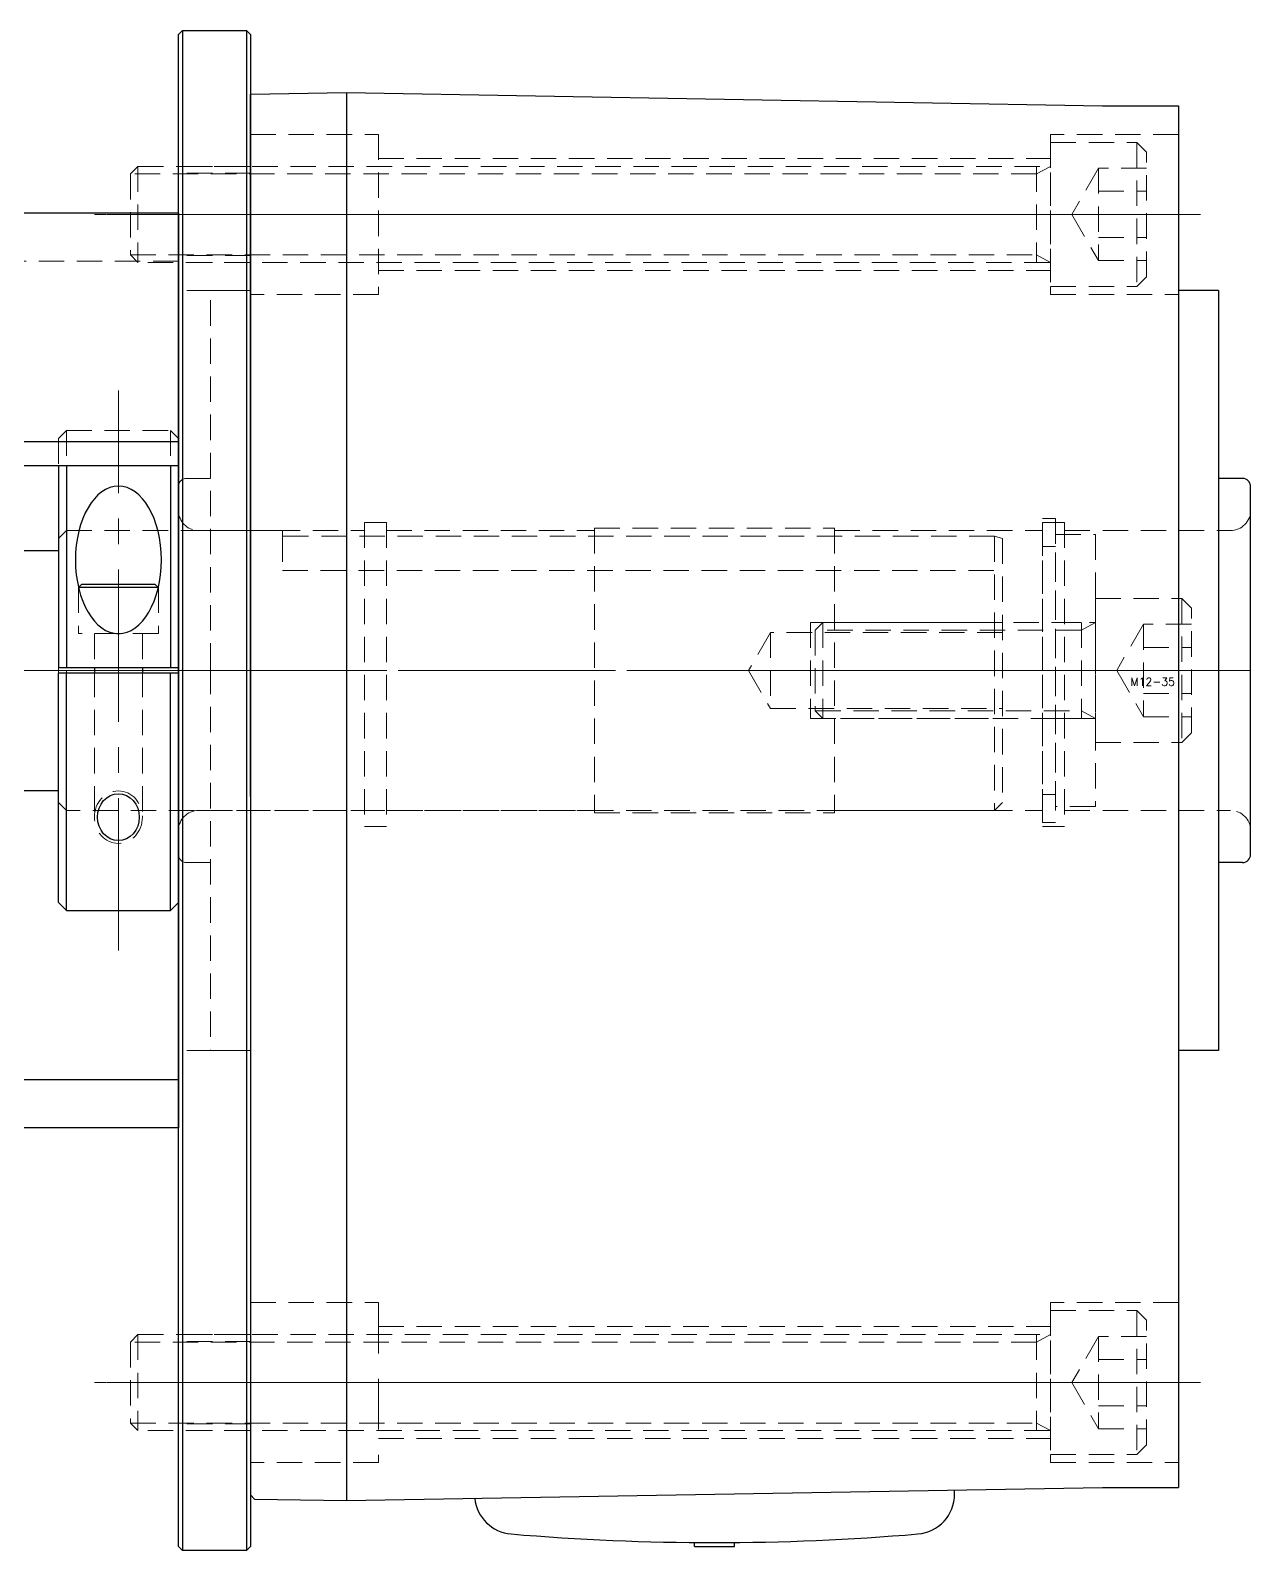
# Model space of a CAD drawing. Header units: millimetres. Extents: x 0 to 51411, y 0 to 16902.
# Drawn here: x 8171.5 to 8324, y 7674.8 to 7864.8 of the extents above; entities that cross this region are included whole.
import ezdxf

# ---------------------------------------------------------------- set-up
doc = ezdxf.new("R2010")
doc.units = ezdxf.units.MM
for name, pattern in [('CENTER2', [28.575, 19.05, -3.175, 3.175, -3.175]), ('HIDDEN', [9.525, 6.35, -3.175]), ('HIDDEN2', [4.7625, 3.175, -1.5875])]:
    doc.linetypes.add(name, pattern=pattern)
for name, color, linetype, lineweight in [('01_外形線', 7, 'Continuous', 25), ('03_かくれ線', 6, 'HIDDEN2', 13), ('04_中心線', 1, 'CENTER2', 9)]:
    doc.layers.add(name, color=color, linetype=linetype, lineweight=lineweight)
doc.styles.add('KSS_TXT', font='txt.shx', dxfattribs={"bigfont": 'extfont2.shx'})

# ---------------------------------------------------------------- blocks, each defined once
blk = doc.blocks.new('GM-SHYF-RH 0.4kW、1／160、＊＊V、60Hzc')
at = {"layer": '01_外形線', "color": 0}
for p, q in [((9, 72.01), (21, 72.22)), ((21, 72.22), (21, -15.77)), ((21, 72.22), (115.5, 70.57)), ((9, -15.77), (9, 72.01)), ((115.5, 70.57), (125, 70.57)), ((125, 70.57), (125, -15.77)), ((130, 47.5), (125, 47.5)), ((130, 47.5), (130, -47.5)), ((133, 24), (130, 24)), ((134, -23), (134, 23)), ((9, -15.77), (9, -103.05)), ((21, -15.77), (21, -103.76)), ((125, -15.77), (125, -102.11)), ((133, -24), (130, -24)), ((130, -47.5), (125, -47.5)), ((21, -103.76), (115.5, -102.11)), ((97, -102.94), (97, -102.44)), ((115.5, -102.11), (125, -102.11)), ((9, -103.05), (9.5, -103.56)), ((9.5, -103.56), (21, -103.76)), ((64.5, -109.5), (64.5, -108.99)), ((64.5, -109.5), (69.5, -109.5)), ((69.5, -109.5), (69.5, -108.99))]:
    blk.add_line(p, q, dxfattribs=at)
for centre, radius, start, end in [((133, 23), 1, 0, 90), ((133, -23), 1, 270, 0), ((42, -102.94), 5, 186.2447, 265.1386), ((92, -102.94), 5, 274.8614, 0), ((67, 191), 300, 265.1386, 270), ((67, 191), 300, 270, 274.8614)]:
    blk.add_arc(centre, radius, start, end, dxfattribs=at)
at = {"layer": '03_かくれ線'}
for p, q in [((9, 67), (25, 67)), ((25, 67), (25, 47)), ((125, 67), (109, 67)), ((109, 67), (109, 47)), ((25, 64), (109, 64)), ((25, 50), (109, 50)), ((4, 0.23), (4, 47.5)), ((4, 47.5), (9, 47.5)), ((25, 47), (9, 47)), ((109, 47), (125, 47)), ((0, -23), (0, 23)), ((1, 24), (4, 24)), ((2.5, 17.5), (23.25, 17.5)), ((23.25, 18.5), (26, 18.5)), ((23.25, 18.5), (23.25, -19.5)), ((26, 18.5), (26, -19.5)), ((26, 17.5), (52, 17.5)), ((52, 17.8), (82, 17.8)), ((52, 17.8), (52, -17.8)), ((82, 17.8), (82, -17.8)), ((82, 17.5), (108, 17.5)), ((108, 18.5), (110.75, 18.5)), ((108, 18.5), (108, -19.5)), ((110.75, 18.5), (110.75, -19.5)), ((110.75, 17.5), (131.5, 17.5)), ((4, 0.23), (4, -47.5)), ((2.5, -17.5), (23.25, -17.5)), ((26, -17.5), (52, -17.5)), ((52, -17.8), (82, -17.8)), ((82, -17.5), (108, -17.5)), ((110.75, -17.5), (131.5, -17.5)), ((23.25, -19.5), (26, -19.5)), ((108, -19.5), (110.75, -19.5)), ((1, -24), (4, -24)), ((4, -47.5), (9, -47.5)), ((9, -79), (25, -79)), ((125, -79), (109, -79)), ((109, -79), (109, -99)), ((25, -82), (109, -82)), ((25, -96), (109, -96)), ((25, -99), (9, -99)), ((109, -99), (125, -99))]:
    blk.add_line(p, q, dxfattribs=at)
at = {"layer": '03_かくれ線', "linetype": 'HIDDEN'}
blk.add_line((25, -79), (25, -99), dxfattribs=at)
at = {"layer": '03_かくれ線'}
for centre, radius, start, end in [((1, 23), 1, 90, 180), ((2.5, 20), 2.5, 180, 270), ((131.5, 20), 2.5, 270, 0), ((2.5, -20), 2.5, 90, 180), ((131.5, -20), 2.5, 0, 90), ((1, -23), 1, 180, 270)]:
    blk.add_arc(centre, radius, start, end, dxfattribs=at)
at = {"layer": '04_中心線'}
for p, q in [((6.46, 57), (127.76, 57)), ((134, 0), (0, 0)), ((6.46, -89), (127.76, -89))]:
    blk.add_line(p, q, dxfattribs=at)

msp = doc.modelspace()

# ---------------------------------------------------------------- linework, layer by layer
at = {"layer": '01_外形線'}
for p, q in [((8190.016, 7864.306), (8190.516, 7864.806)), ((8190.016, 7675.306), (8190.016, 7864.306)), ((8190.516, 7864.806), (8198.516, 7864.806)), ((8190.516, 7864.806), (8190.516, 7674.806)), ((8198.516, 7864.806), (8199.016, 7864.306)), ((8198.516, 7864.806), (8198.516, 7674.806)), ((8199.016, 7864.306), (8199.016, 7675.306)), ((8190.016, 7841.956), (8135.016, 7841.956)), ((8190.016, 7841.956), (8190.016, 7784.806)), ((8190.016, 7841.956), (8190.016, 7784.806)), ((8190.016, 7841.956), (8190.016, 7727.656)), ((8190.016, 7813.381), (8135.016, 7813.381)), ((8190.016, 7810.381), (8135.016, 7810.381)), ((8175.016, 7810.381), (8175.016, 7785.126)), ((8176.017, 7810.381), (8176.021, 7785.126)), ((8189.016, 7810.381), (8189.016, 7785.126)), ((8190.016, 7810.381), (8190.016, 7785.126)), ((8163.016, 7799.806), (8175.016, 7799.806)), ((8177.908, 7795.553), (8177.524, 7795.169)), ((8187.501, 7795.176), (8177.524, 7795.169)), ((8187.124, 7795.553), (8177.908, 7795.553)), ((8187.124, 7795.553), (8187.508, 7795.169)), ((8190.016, 7785.126), (8175.016, 7785.126)), ((8175.016, 7755.806), (8175.016, 7784.486)), ((8190.016, 7784.486), (8175.016, 7784.486)), ((8176.016, 7754.806), (8176.021, 7784.486)), ((8179.516, 7785.126), (8179.516, 7784.486)), ((8185.516, 7785.126), (8185.516, 7784.486)), ((8189.016, 7754.806), (8189.016, 7784.486)), ((8190.016, 7727.656), (8190.016, 7784.806)), ((8190.016, 7727.656), (8190.016, 7784.806)), ((8190.016, 7755.806), (8190.016, 7784.486)), ((8163.016, 7769.806), (8175.016, 7769.806)), ((8176.016, 7754.806), (8175.016, 7755.806)), ((8189.016, 7754.806), (8190.016, 7755.806)), ((8176.016, 7754.806), (8189.016, 7754.806)), ((8190.016, 7733.656), (8135.016, 7733.656)), ((8190.016, 7727.656), (8135.016, 7727.656)), ((8190.516, 7674.806), (8190.016, 7675.306)), ((8198.516, 7674.806), (8190.516, 7674.806)), ((8199.016, 7675.306), (8198.516, 7674.806))]:
    msp.add_line(p, q, dxfattribs=at)
at = {"layer": '01_外形線', "extrusion": (0, 0, -1)}
msp.add_ellipse((8182.516, 7798.629), major_axis=(0, -9.225), ratio=0.5827704, dxfattribs=at)
at = {"layer": '01_外形線'}
msp.add_ellipse((8182.516, 7766.471), major_axis=(0, -2.922), ratio=0.8936824, start_param=-3.141592653589793, end_param=3.141592653589793, dxfattribs=at)
at = {"layer": '03_かくれ線', "transparency": 33554559}
for p, q in [((8299.016, 7850.806), (8299.016, 7832.806)), ((8299.016, 7850.806), (8309.816, 7850.806)), ((8311.016, 7849.606), (8309.816, 7850.806)), ((8309.816, 7850.806), (8309.816, 7832.806)), ((8311.016, 7834.006), (8311.016, 7849.606)), ((8184.016, 7846.859), (8184.963, 7847.806)), ((8184.963, 7847.806), (8298.907, 7847.806)), ((8184.963, 7847.806), (8184.963, 7835.806)), ((8299.016, 7847.806), (8297.266, 7846.859)), ((8297.266, 7847.806), (8297.266, 7835.806)), ((8305.016, 7847.579), (8301.683, 7841.806)), ((8311.016, 7847.579), (8305.016, 7847.579)), ((8305.016, 7847.579), (8305.016, 7836.032)), ((8297.266, 7846.859), (8184.016, 7846.859)), ((8184.016, 7846.859), (8184.016, 7836.753)), ((8305.016, 7844.692), (8311.016, 7844.692)), ((8301.683, 7841.806), (8305.016, 7836.032)), ((8305.016, 7838.919), (8311.016, 7838.919)), ((8184.963, 7835.806), (8184.016, 7836.753)), ((8184.016, 7836.753), (8297.266, 7836.753)), ((8298.907, 7835.806), (8184.963, 7835.806)), ((8297.266, 7836.753), (8299.016, 7835.806)), ((8305.016, 7836.032), (8311.016, 7836.032)), ((8309.816, 7832.806), (8311.016, 7834.006)), ((8299.016, 7832.806), (8309.816, 7832.806)), ((8298.016, 7800.317), (8299.616, 7800.317)), ((8304.616, 7793.806), (8304.616, 7775.806)), ((8304.616, 7793.806), (8315.416, 7793.806)), ((8316.616, 7792.606), (8315.416, 7793.806)), ((8315.416, 7793.806), (8315.416, 7775.806)), ((8316.616, 7777.006), (8316.616, 7792.606)), ((8269.616, 7789.859), (8270.563, 7790.806)), ((8270.563, 7790.806), (8304.507, 7790.806)), ((8270.563, 7790.806), (8270.563, 7778.806)), ((8299.616, 7790.806), (8304.616, 7790.806)), ((8304.616, 7790.806), (8302.866, 7789.859)), ((8302.866, 7790.806), (8302.866, 7778.806)), ((8310.616, 7790.579), (8307.283, 7784.806)), ((8316.616, 7790.579), (8310.616, 7790.579)), ((8310.616, 7790.579), (8310.616, 7779.032)), ((8302.866, 7789.859), (8269.616, 7789.859)), ((8269.616, 7789.859), (8269.616, 7779.753)), ((8310.616, 7787.692), (8316.616, 7787.692)), ((8307.283, 7784.806), (8310.616, 7779.032)), ((8310.616, 7781.919), (8316.616, 7781.919)), ((8270.563, 7778.806), (8269.616, 7779.753)), ((8269.616, 7779.753), (8302.866, 7779.753)), ((8304.507, 7778.806), (8270.563, 7778.806)), ((8299.616, 7778.806), (8304.616, 7778.806)), ((8302.866, 7779.753), (8304.616, 7778.806)), ((8310.616, 7779.032), (8316.616, 7779.032)), ((8315.416, 7775.806), (8316.616, 7777.006)), ((8304.616, 7775.806), (8315.416, 7775.806)), ((8298.016, 7769.317), (8299.616, 7769.317)), ((8299.016, 7704.806), (8299.016, 7686.806)), ((8299.016, 7704.806), (8309.816, 7704.806)), ((8311.016, 7703.606), (8309.816, 7704.806)), ((8309.816, 7704.806), (8309.816, 7686.806)), ((8311.016, 7688.006), (8311.016, 7703.606)), ((8184.016, 7700.859), (8184.963, 7701.806)), ((8297.266, 7700.859), (8184.016, 7700.859)), ((8184.016, 7700.859), (8184.016, 7690.753)), ((8184.963, 7701.806), (8298.907, 7701.806)), ((8184.963, 7701.806), (8184.963, 7689.806)), ((8299.016, 7701.806), (8297.266, 7700.859)), ((8297.266, 7701.806), (8297.266, 7689.806)), ((8305.016, 7701.579), (8301.683, 7695.806)), ((8311.016, 7701.579), (8305.016, 7701.579)), ((8305.016, 7701.579), (8305.016, 7690.032)), ((8305.016, 7698.692), (8311.016, 7698.692)), ((8301.683, 7695.806), (8305.016, 7690.032)), ((8305.016, 7692.919), (8311.016, 7692.919)), ((8184.963, 7689.806), (8184.016, 7690.753)), ((8184.016, 7690.753), (8297.266, 7690.753)), ((8298.907, 7689.806), (8184.963, 7689.806)), ((8297.266, 7690.753), (8299.016, 7689.806)), ((8305.016, 7690.032), (8311.016, 7690.032)), ((8309.816, 7686.806), (8311.016, 7688.006)), ((8299.016, 7686.806), (8309.816, 7686.806))]:
    msp.add_line(p, q, dxfattribs=at)
at = {"layer": '03_かくれ線'}
for p, q in [((8199.016, 7847.806), (8190.016, 7847.806)), ((8199.016, 7846.956), (8190.016, 7846.956)), ((8190.016, 7835.956), (8135.016, 7835.956)), ((8199.016, 7836.656), (8190.016, 7836.656)), ((8199.016, 7835.806), (8190.016, 7835.806)), ((8199.016, 7832.306), (8190.016, 7832.306)), ((8176.016, 7814.806), (8175.016, 7813.806)), ((8176.016, 7814.806), (8189.016, 7814.806)), ((8176.016, 7814.806), (8176.017, 7810.381)), ((8189.016, 7814.806), (8189.015, 7810.381)), ((8189.016, 7814.806), (8190.016, 7813.806)), ((8175.016, 7813.806), (8175.016, 7810.381)), ((8190.016, 7813.806), (8190.016, 7810.381)), ((8176.016, 7802.306), (8175.016, 7801.306)), ((8176.016, 7767.306), (8176.016, 7802.306)), ((8176.016, 7802.306), (8203.016, 7802.306)), ((8203.016, 7801.576), (8203.016, 7802.306)), ((8203.016, 7801.576), (8203.016, 7797.306)), ((8292.016, 7801.576), (8203.016, 7801.576)), ((8292.016, 7801.576), (8293.016, 7801.306)), ((8292.016, 7801.576), (8292.016, 7767.306)), ((8175.016, 7768.306), (8175.016, 7801.306)), ((8293.016, 7801.306), (8293.016, 7768.306)), ((8203.016, 7797.306), (8293.016, 7797.306)), ((8177.524, 7795.169), (8177.524, 7789.409)), ((8187.508, 7795.169), (8187.508, 7789.409)), ((8269.016, 7790.806), (8293.016, 7790.806)), ((8269.016, 7790.806), (8269.016, 7778.806)), ((8187.508, 7789.409), (8177.524, 7789.409)), ((8179.516, 7789.409), (8179.516, 7766.471)), ((8185.516, 7789.409), (8185.516, 7766.471)), ((8264.016, 7789.556), (8261.274, 7784.806)), ((8293.016, 7789.556), (8264.016, 7789.556)), ((8264.016, 7789.556), (8264.016, 7780.056)), ((8179.516, 7785.126), (8179.516, 7784.486)), ((8185.516, 7785.126), (8185.516, 7784.486)), ((8261.274, 7784.806), (8264.016, 7780.056)), ((8264.016, 7780.056), (8293.016, 7780.056)), ((8269.016, 7778.806), (8293.016, 7778.806)), ((8176.016, 7767.306), (8175.016, 7768.306)), ((8292.016, 7767.306), (8176.016, 7767.306)), ((8293.016, 7768.306), (8292.016, 7767.306)), ((8199.016, 7737.306), (8190.016, 7737.306)), ((8199.016, 7701.806), (8190.016, 7701.806)), ((8199.016, 7700.956), (8190.016, 7700.956)), ((8199.016, 7690.656), (8190.016, 7690.656)), ((8199.016, 7689.806), (8190.016, 7689.806))]:
    msp.add_line(p, q, dxfattribs=at)
at = {"layer": '03_かくれ線', "transparency": 33554559}
for points in [[(8298.016, 7803.817), (8299.616, 7803.817), (8299.616, 7765.817), (8298.016, 7765.817), (8298.016, 7803.817)], [(8299.616, 7801.806), (8304.616, 7801.806), (8304.616, 7767.806), (8299.616, 7767.806), (8299.616, 7801.806)]]:
    msp.add_lwpolyline(points, dxfattribs=at)
at = {"layer": '03_かくれ線'}
msp.add_ellipse((8182.516, 7766.471), major_axis=(0, 3.282), ratio=0.9141094, dxfattribs=at)
at = {"layer": '04_中心線'}
for p, q in [((8209.516, 7841.806), (8179.516, 7841.806)), ((8182.516, 7749.806), (8182.516, 7819.806)), ((8300.016, 7784.806), (7758.016, 7784.806)), ((8196.016, 7784.806), (8129.016, 7784.806)), ((8175.016, 7784.806), (8190.016, 7784.806)), ((8209.516, 7784.806), (8179.516, 7784.806)), ((8209.516, 7695.806), (8179.516, 7695.806))]:
    msp.add_line(p, q, dxfattribs=at)
at = {"layer": '04_中心線', "transparency": 33554610}
for p, q in [((8181.016, 7841.806), (8314.016, 7841.806)), ((8181.016, 7695.806), (8314.016, 7695.806))]:
    msp.add_line(p, q, dxfattribs=at)
at = {"layer": '04_中心線', "transparency": 33554559}
for p, q in [((8269.616, 7784.806), (8316.616, 7784.806)), ((8298.016, 7784.817), (8299.616, 7784.817)), ((8299.778, 7784.817), (8304.574, 7784.817))]:
    msp.add_line(p, q, dxfattribs=at)

# ---------------------------------------------------------------- block references
msp.add_blockref('GM-SHYF-RH 0.4kW、1／160、＊＊V、60Hzc', (8190.016, 7784.806))

# ---------------------------------------------------------------- texts
at = {"layer": '03_かくれ線', "transparency": 33554559, "style": 'KSS_TXT'}
msp.add_text('M12-35', height=1, dxfattribs=at).set_placement((8308.996, 7782.901))

doc.saveas('drawing.dxf')
